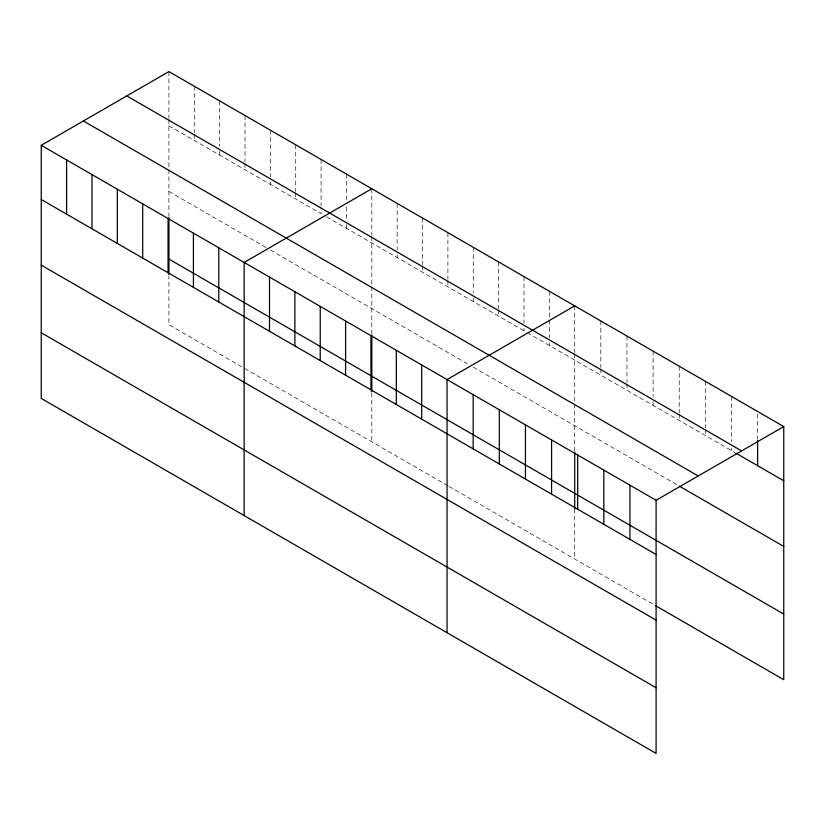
<?xml version="1.0" encoding="UTF-8"?>
<svg xmlns="http://www.w3.org/2000/svg" width="825" height="825" viewBox="0 0 825 825"><rect width="100%" height="100%" fill="white"/><g stroke="black" fill="none" stroke-linecap="round" stroke-linejoin="round"><path stroke-width="0.62" stroke-dasharray="4.12 3.09" d="M168.908 119.501L168.908 168.279M168.908 125.802L321.08 213.654L321.08 207.353M326.597 216.841L526.185 332.073M527.288 332.712L734.755 452.492M168.908 191.441L268.156 248.737M270.353 250.016L468.847 364.609M473.251 367.156L678.14 485.44M447.892 485.791L168.908 324.72L168.908 275.808M448.996 486.43L653.101 604.261M757.618 414.016L757.618 439.22M731.486 396.402L731.486 441.777M731.486 448.078L731.486 450.605M705.354 381.315L705.354 427.958M705.354 429.217L705.354 435.517M679.222 366.228L679.222 412.871M679.222 414.129L679.222 420.43M653.101 351.141L653.101 396.516M653.101 401.558L653.101 405.343M626.969 336.053L626.969 382.697M626.969 383.955L626.969 390.256M600.837 320.966L600.837 367.61M600.837 368.868L600.837 375.169M574.705 305.889L574.705 352.522M574.705 353.781L574.705 402.559M574.705 403.848L574.705 450.78M574.705 508.808L574.705 559.01M549.337 291.246L549.337 318.976M549.337 320.234L549.337 337.879M549.337 342.922L549.337 345.438M523.978 276.602L523.978 323.235M523.978 328.278L523.978 330.794M498.62 261.958L498.62 308.591M498.62 309.849L498.62 316.15M473.251 247.314L473.251 292.689M473.251 297.732L473.251 301.517M447.892 232.671L447.892 279.304M447.892 280.572L447.892 286.873M422.534 218.027L422.534 264.66M422.534 265.928L422.534 272.229M397.165 203.383L397.165 250.027M397.165 255.059L397.165 257.586M371.807 188.739L371.807 235.383M371.807 236.641L371.807 285.419M371.807 286.708L371.807 333.63M371.807 392.948L371.807 441.86M346.438 174.096L346.438 200.568M346.438 206.869L346.438 219.471M346.438 224.513L346.438 228.298M321.08 159.462L321.08 206.095M295.721 144.818L295.721 191.452M295.721 192.71L295.721 199.011M270.353 130.175L270.353 176.808M270.353 181.851L270.353 184.367M244.994 115.531L244.994 162.164M244.994 163.422L244.994 169.723M219.636 100.887L219.636 146.262M219.636 151.305L219.636 155.09M194.267 86.243L194.267 132.877M194.267 134.145L194.267 140.446M168.908 71.6L168.908 118.233M168.908 169.558L168.908 216.49"/><path stroke-width="1.24" d="M41.25 145.303L656.092 500.28L656.092 753.4L41.25 398.423L41.25 145.303L168.908 71.6L783.75 426.577L783.75 679.697L655.277 605.519M371.807 188.739L244.148 262.443L244.148 515.563M574.705 305.889L447.047 379.582L447.047 632.703M656.092 500.28L783.75 426.577M126.782 95.927L741.623 450.893M735.848 453.121L783.75 480.779M83.377 120.976L698.218 475.953M679.222 486.069L783.75 546.418M168.908 259.081L783.75 614.058M41.25 199.506L656.092 554.482M41.25 265.145L656.092 620.122M41.25 332.774L656.092 687.751M757.618 440.478L757.618 465.692M629.96 485.193L629.96 539.395M603.828 470.106L603.828 524.308M577.696 455.018L577.696 509.221M574.705 452.028L574.705 508.808M551.574 439.931L551.574 494.134M525.442 424.844L525.442 479.047M499.311 409.757L499.311 463.959M473.179 394.67L473.179 448.872M421.688 364.949L421.688 419.141M396.32 350.305L396.32 404.498M371.807 334.888L371.807 391.669M370.961 335.662L370.961 389.854M345.593 321.018L345.593 375.21M320.234 306.374L320.234 360.577M294.876 291.73L294.876 345.933M269.507 277.087L269.507 331.289M218.79 247.799L218.79 302.002M193.421 233.155L193.421 287.358M168.908 217.748L168.908 274.519M168.063 218.512L168.063 272.714M142.694 203.878L142.694 258.07M117.336 189.234L117.336 243.427M91.977 174.591L91.977 228.783M66.608 159.947L66.608 214.149"/></g></svg>
